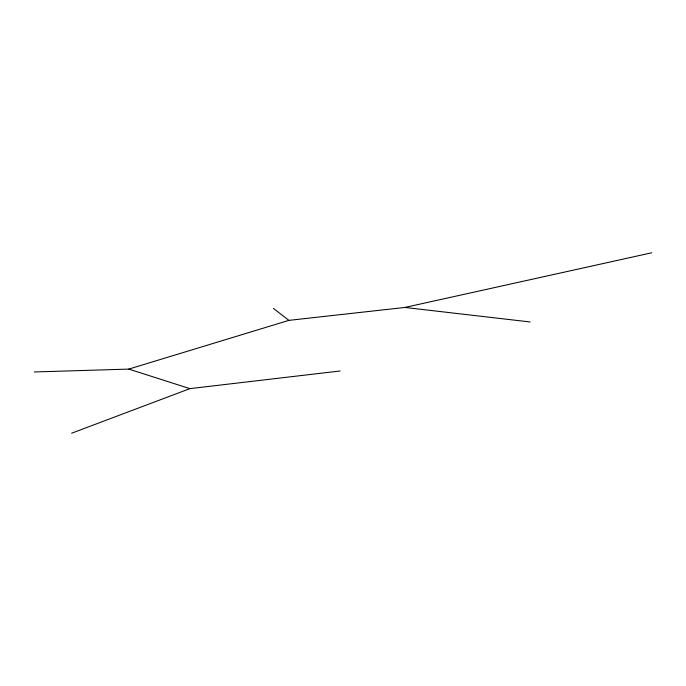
<?xml version="1.0" encoding="UTF-8"?>
<svg xmlns="http://www.w3.org/2000/svg" width="686" height="686" viewBox="0 0 686 686"><rect width="100%" height="100%" fill="white"/><g stroke="black" fill="none" stroke-linecap="round" stroke-linejoin="round"><path stroke-width="1.03" d="M71.653 433.209L189.885 388.636L340.102 370.98M34.3 371.966L128.814 369.094L288.883 320.371L404.86 307.448L651.7 252.791M404.86 307.448L530.141 321.966M128.814 369.094L189.885 388.636M273.431 308.408L288.883 320.371"/></g></svg>
